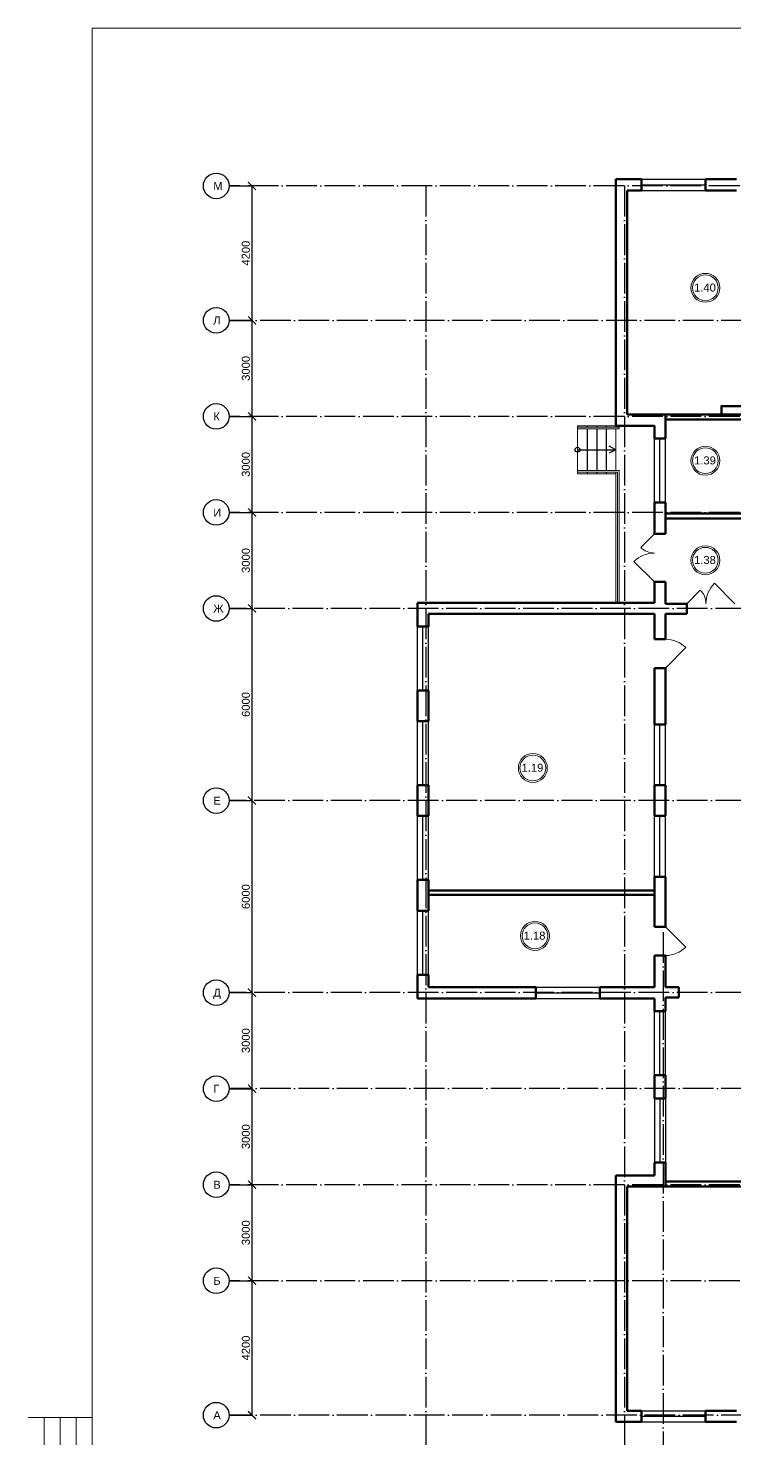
# Model space of a CAD drawing. Header units: millimetres. Extents: x 1982 to 10001982, y -1005230 to 4320529.
# Drawn here: x 2200547 to 2222605, y 1205618 to 1249681 of the extents above; entities that cross this region are included whole.
import ezdxf
from ezdxf.enums import TextEntityAlignment as Align

# ---------------------------------------------------------------- set-up
doc = ezdxf.new("R2010")
doc.units = ezdxf.units.MM
doc.linetypes.add('ACAD_ISO04W100', pattern=[30, 24, -3, 0, -3])
for name, color, linetype, lineweight in [('Level 50', 7, 'Continuous', 0), ('Level 63', 7, 'Continuous', 0), ('Двери', 250, 'Continuous', 5), ('Стены', 7, 'Continuous', 50)]:
    doc.layers.add(name, color=color, linetype=linetype, lineweight=lineweight)
for name, color, linetype in [('Окна', 127, 'Continuous'), ('Оси', 30, 'Continuous'), ('Осн надпись', 7, 'Continuous'), ('размеры оси', 163, 'Continuous')]:
    doc.layers.add(name, color=color, linetype=linetype)
doc.styles.get("Standard").update_dxf_attribs({"font": 'arial.ttf'})
doc.styles.add('Style-Arial', font='arial.ttf')
doc.dimstyles.new('100', dxfattribs={"dimtxt": 250, "dimasz": 250, "dimexe": 1.25, "dimexo": 0.625, "dimgap": 65, "dimtad": 1, "dimtxsty": 'Standard', "dimblk": 'ARCHTICK', "dimcen": 250, "dimadec": 0, "dimazin": 0, "dimtfac": 1, "dimtmove": 0, "dimatfit": 3, "dimldrblk": 'ARCHTICK', "dimfxl": 1, "dimarcsym": 0})

# ---------------------------------------------------------------- blocks, each defined once
blk = doc.blocks.new('_ArchTick')
at = {"color": 0, "linetype": 'ByBlock', "const_width": 0.15}
blk.add_lwpolyline([(-0.5, -0.5), (0.5, 0.5)], dxfattribs=at)
blk = doc.blocks.new('*D226')
at = {"layer": 'Defpoints', "color": 0, "lineweight": 0, "transparency": 16777216}
for p in [(2206816, 1210555), (2207534, 1210555), (2206816, 1206355)]:
    blk.add_point(p, dxfattribs=at)
at = {"layer": 'размеры оси', "color": 0, "lineweight": -2, "transparency": 16777216}
for p, q in [((2206816, 1210555), (2207535, 1210555)), ((2207534, 1206355), (2207534, 1210555)), ((2206816, 1206355), (2207535, 1206355))]:
    blk.add_line(p, q, dxfattribs=at)
at = {"layer": 'размеры оси', "color": 0, "lineweight": -2, "transparency": 16777216, "xscale": 250, "yscale": 250, "zscale": 250}
for p, rotation in [((2207534, 1210555), 90), ((2207534, 1206355), 270)]:
    blk.add_blockref('_ArchTick', p, dxfattribs=dict(at, rotation=rotation))
at = {"layer": 'размеры оси', "color": 0, "transparency": 16777216, "insert": (2207341, 1208455), "char_height": 250, "attachment_point": 5, "rotation": 90}
blk.add_mtext('4200', dxfattribs=at)
blk = doc.blocks.new('*D227')
at = {"layer": 'Defpoints', "color": 0, "lineweight": 0, "transparency": 16777216}
for p in [(2206816, 1213555), (2207534, 1213555), (2206816, 1210555)]:
    blk.add_point(p, dxfattribs=at)
at = {"layer": 'размеры оси', "color": 0, "lineweight": -2, "transparency": 16777216}
for p, q in [((2206816, 1213555), (2207535, 1213555)), ((2207534, 1210555), (2207534, 1213555)), ((2206816, 1210555), (2207535, 1210555))]:
    blk.add_line(p, q, dxfattribs=at)
at = {"layer": 'размеры оси', "color": 0, "lineweight": -2, "transparency": 16777216, "xscale": 250, "yscale": 250, "zscale": 250}
for p, rotation in [((2207534, 1213555), 90), ((2207534, 1210555), 270)]:
    blk.add_blockref('_ArchTick', p, dxfattribs=dict(at, rotation=rotation))
at = {"layer": 'размеры оси', "color": 0, "transparency": 16777216, "insert": (2207341, 1212055), "char_height": 250, "attachment_point": 5, "rotation": 90}
blk.add_mtext('3000', dxfattribs=at)
blk = doc.blocks.new('*D228')
at = {"layer": 'Defpoints', "color": 0, "lineweight": 0, "transparency": 16777216}
for p in [(2206816, 1216555), (2207534, 1216555), (2206816, 1213555)]:
    blk.add_point(p, dxfattribs=at)
at = {"layer": 'размеры оси', "color": 0, "lineweight": -2, "transparency": 16777216}
for p, q in [((2206816, 1216555), (2207535, 1216555)), ((2207534, 1213555), (2207534, 1216555)), ((2206816, 1213555), (2207535, 1213555))]:
    blk.add_line(p, q, dxfattribs=at)
at = {"layer": 'размеры оси', "color": 0, "lineweight": -2, "transparency": 16777216, "xscale": 250, "yscale": 250, "zscale": 250}
for p, rotation in [((2207534, 1216555), 90), ((2207534, 1213555), 270)]:
    blk.add_blockref('_ArchTick', p, dxfattribs=dict(at, rotation=rotation))
at = {"layer": 'размеры оси', "color": 0, "transparency": 16777216, "insert": (2207341, 1215055), "char_height": 250, "attachment_point": 5, "rotation": 90}
blk.add_mtext('3000', dxfattribs=at)
blk = doc.blocks.new('*D229')
at = {"layer": 'Defpoints', "color": 0, "lineweight": 0, "transparency": 16777216}
for p in [(2206816, 1219555), (2207534, 1219555), (2206816, 1216555)]:
    blk.add_point(p, dxfattribs=at)
at = {"layer": 'размеры оси', "color": 0, "lineweight": -2, "transparency": 16777216}
for p, q in [((2206816, 1219555), (2207535, 1219555)), ((2207534, 1216555), (2207534, 1219555)), ((2206816, 1216555), (2207535, 1216555))]:
    blk.add_line(p, q, dxfattribs=at)
at = {"layer": 'размеры оси', "color": 0, "lineweight": -2, "transparency": 16777216, "xscale": 250, "yscale": 250, "zscale": 250}
for p, rotation in [((2207534, 1219555), 90), ((2207534, 1216555), 270)]:
    blk.add_blockref('_ArchTick', p, dxfattribs=dict(at, rotation=rotation))
at = {"layer": 'размеры оси', "color": 0, "transparency": 16777216, "insert": (2207341, 1218055), "char_height": 250, "attachment_point": 5, "rotation": 90}
blk.add_mtext('3000', dxfattribs=at)
blk = doc.blocks.new('*D230')
at = {"layer": 'Defpoints', "color": 0, "lineweight": 0, "transparency": 16777216}
for p in [(2206816, 1225555), (2207534, 1225555), (2206816, 1219555)]:
    blk.add_point(p, dxfattribs=at)
at = {"layer": 'размеры оси', "color": 0, "lineweight": -2, "transparency": 16777216}
for p, q in [((2206816, 1225555), (2207535, 1225555)), ((2207534, 1219555), (2207534, 1225555)), ((2206816, 1219555), (2207535, 1219555))]:
    blk.add_line(p, q, dxfattribs=at)
at = {"layer": 'размеры оси', "color": 0, "lineweight": -2, "transparency": 16777216, "xscale": 250, "yscale": 250, "zscale": 250}
for p, rotation in [((2207534, 1225555), 90), ((2207534, 1219555), 270)]:
    blk.add_blockref('_ArchTick', p, dxfattribs=dict(at, rotation=rotation))
at = {"layer": 'размеры оси', "color": 0, "transparency": 16777216, "insert": (2207341, 1222555), "char_height": 250, "attachment_point": 5, "rotation": 90}
blk.add_mtext('6000', dxfattribs=at)
blk = doc.blocks.new('*D231')
at = {"layer": 'Defpoints', "color": 0, "lineweight": 0, "transparency": 16777216}
for p in [(2206816, 1231555), (2207534, 1231555), (2206816, 1225555)]:
    blk.add_point(p, dxfattribs=at)
at = {"layer": 'размеры оси', "color": 0, "lineweight": -2, "transparency": 16777216}
for p, q in [((2206816, 1231555), (2207535, 1231555)), ((2207534, 1225555), (2207534, 1231555)), ((2206816, 1225555), (2207535, 1225555))]:
    blk.add_line(p, q, dxfattribs=at)
at = {"layer": 'размеры оси', "color": 0, "lineweight": -2, "transparency": 16777216, "xscale": 250, "yscale": 250, "zscale": 250}
for p, rotation in [((2207534, 1231555), 90), ((2207534, 1225555), 270)]:
    blk.add_blockref('_ArchTick', p, dxfattribs=dict(at, rotation=rotation))
at = {"layer": 'размеры оси', "color": 0, "transparency": 16777216, "insert": (2207341, 1228555), "char_height": 250, "attachment_point": 5, "rotation": 90}
blk.add_mtext('6000', dxfattribs=at)
blk = doc.blocks.new('*D232')
at = {"layer": 'Defpoints', "color": 0, "lineweight": 0, "transparency": 16777216}
for p in [(2206816, 1234555), (2207534, 1234555), (2206816, 1231555)]:
    blk.add_point(p, dxfattribs=at)
at = {"layer": 'размеры оси', "color": 0, "lineweight": -2, "transparency": 16777216}
for p, q in [((2206816, 1234555), (2207535, 1234555)), ((2207534, 1231555), (2207534, 1234555)), ((2206816, 1231555), (2207535, 1231555))]:
    blk.add_line(p, q, dxfattribs=at)
at = {"layer": 'размеры оси', "color": 0, "lineweight": -2, "transparency": 16777216, "xscale": 250, "yscale": 250, "zscale": 250}
for p, rotation in [((2207534, 1234555), 90), ((2207534, 1231555), 270)]:
    blk.add_blockref('_ArchTick', p, dxfattribs=dict(at, rotation=rotation))
at = {"layer": 'размеры оси', "color": 0, "transparency": 16777216, "insert": (2207341, 1233055), "char_height": 250, "attachment_point": 5, "rotation": 90}
blk.add_mtext('3000', dxfattribs=at)
blk = doc.blocks.new('*D238')
at = {"layer": 'Defpoints', "color": 0, "lineweight": 0, "transparency": 16777216}
for p in [(2206816, 1237555), (2207534, 1237555), (2206816, 1234555)]:
    blk.add_point(p, dxfattribs=at)
at = {"layer": 'размеры оси', "color": 0, "lineweight": -2, "transparency": 16777216}
for p, q in [((2206816, 1237555), (2207535, 1237555)), ((2207534, 1234555), (2207534, 1237555)), ((2206816, 1234555), (2207535, 1234555))]:
    blk.add_line(p, q, dxfattribs=at)
at = {"layer": 'размеры оси', "color": 0, "lineweight": -2, "transparency": 16777216, "xscale": 250, "yscale": 250, "zscale": 250}
for p, rotation in [((2207534, 1237555), 90), ((2207534, 1234555), 270)]:
    blk.add_blockref('_ArchTick', p, dxfattribs=dict(at, rotation=rotation))
at = {"layer": 'размеры оси', "color": 0, "transparency": 16777216, "insert": (2207341, 1236055), "char_height": 250, "attachment_point": 5, "rotation": 90}
blk.add_mtext('3000', dxfattribs=at)
blk = doc.blocks.new('*D239')
at = {"layer": 'Defpoints', "color": 0, "lineweight": 0, "transparency": 16777216}
for p in [(2206816, 1240555), (2207534, 1240555), (2206816, 1237555)]:
    blk.add_point(p, dxfattribs=at)
at = {"layer": 'размеры оси', "color": 0, "lineweight": -2, "transparency": 16777216}
for p, q in [((2206816, 1240555), (2207535, 1240555)), ((2207534, 1237555), (2207534, 1240555)), ((2206816, 1237555), (2207535, 1237555))]:
    blk.add_line(p, q, dxfattribs=at)
at = {"layer": 'размеры оси', "color": 0, "lineweight": -2, "transparency": 16777216, "xscale": 250, "yscale": 250, "zscale": 250}
for p, rotation in [((2207534, 1240555), 90), ((2207534, 1237555), 270)]:
    blk.add_blockref('_ArchTick', p, dxfattribs=dict(at, rotation=rotation))
at = {"layer": 'размеры оси', "color": 0, "transparency": 16777216, "insert": (2207341, 1239055), "char_height": 250, "attachment_point": 5, "rotation": 90}
blk.add_mtext('3000', dxfattribs=at)
blk = doc.blocks.new('*D240')
at = {"layer": 'Defpoints', "color": 0, "lineweight": 0, "transparency": 16777216}
for p in [(2206816, 1244755), (2207534, 1244755), (2206816, 1240555)]:
    blk.add_point(p, dxfattribs=at)
at = {"layer": 'размеры оси', "color": 0, "lineweight": -2, "transparency": 16777216}
for p, q in [((2206816, 1244755), (2207535, 1244755)), ((2207534, 1240555), (2207534, 1244755)), ((2206816, 1240555), (2207535, 1240555))]:
    blk.add_line(p, q, dxfattribs=at)
at = {"layer": 'размеры оси', "color": 0, "lineweight": -2, "transparency": 16777216, "xscale": 250, "yscale": 250, "zscale": 250}
for p, rotation in [((2207534, 1244755), 90), ((2207534, 1240555), 270)]:
    blk.add_blockref('_ArchTick', p, dxfattribs=dict(at, rotation=rotation))
at = {"layer": 'размеры оси', "color": 0, "transparency": 16777216, "insert": (2207341, 1242655), "char_height": 250, "attachment_point": 5, "rotation": 90}
blk.add_mtext('4200', dxfattribs=at)
blk = doc.blocks.new('*U49')
at = {"layer": 'Level 50', "color": 7, "linetype": 'Continuous', "lineweight": 13}
for p, q in [((-61.075, 29.2), (-61.075, -29.2)), ((62.575, 29.2), (-61.075, 29.2))]:
    blk.add_line(p, q, dxfattribs=at)
at = {"layer": 'Level 63', "color": 7, "linetype": 'Continuous', "lineweight": 13}
for p, q in [((-63.075, -14.2), (-61.075, -14.2)), ((-62.575, -14.2), (-62.575, -20.7)), ((-62.075, -14.2), (-62.075, -20.7)), ((-61.575, -14.2), (-61.575, -20.7))]:
    blk.add_line(p, q, dxfattribs=at)

msp = doc.modelspace()

# ---------------------------------------------------------------- linework, layer by layer
for p, q in [((2217995.446, 1237265.29), (2217995.446, 1237215.29)), ((2217995.446, 1237165.29), (2217995.446, 1235865.29)), ((2218295.446, 1237265.29), (2218295.446, 1237215.29)), ((2218295.446, 1237165.29), (2218295.446, 1235865.29)), ((2218595.446, 1237265.29), (2218595.446, 1237215.29)), ((2218595.446, 1237165.29), (2218595.446, 1235865.29)), ((2217695.446, 1236515.29), (2218895.446, 1236515.29)), ((2218895.446, 1236515.29), (2218685.428, 1236621.369)), ((2218895.446, 1236515.29), (2218685.428, 1236409.211)), ((2217995.446, 1235815.29), (2217995.446, 1235765.29)), ((2218295.446, 1235815.29), (2218295.446, 1235765.29)), ((2218595.446, 1235815.29), (2218595.446, 1235765.29)), ((2218895.446, 1231735.29), (2217995.446, 1231735.29))]:
    msp.add_line(p, q)
at = {"color": 7, "linetype": 'Continuous', "lineweight": 13}
for centre, radius in [((2221687.755, 1241572.098), 452.013), ((2221687.755, 1241572.098), 402.013), ((2221687.755, 1236172.394), 452.013), ((2221687.755, 1236172.394), 402.013), ((2221687.755, 1233061.631), 452.013), ((2221687.755, 1233061.631), 402.013), ((2216301.129, 1226572.611), 452.013), ((2216301.129, 1226572.611), 402.013), ((2216367.301, 1221328.267), 452.013), ((2216367.301, 1221328.267), 402.013)]:
    msp.add_circle(centre, radius, dxfattribs=at)
msp.add_circle((2217695.446, 1236515.29), 73.64)
at = {"layer": 'Двери'}
for p, q in [((2220095.446, 1233885.29), (2219671.182, 1233461.026)), ((2220095.446, 1232385.29), (2219459.05, 1233021.686)), ((2221105.446, 1231705.29), (2221529.71, 1232129.554)), ((2222605.446, 1231705.29), (2221969.05, 1232341.686)), ((2220445.446, 1229695.29), (2221081.842, 1230331.686)), ((2220445.446, 1221615.29), (2221081.842, 1220978.894))]:
    msp.add_line(p, q, dxfattribs=at)
for centre, radius, start, end in [((2220095.446, 1233885.29), 600, 225, 270), ((2220095.446, 1232385.29), 900, 90, 135), ((2221105.446, 1231705.29), 600, 0, 45), ((2222605.446, 1231705.29), 900, 135, 180), ((2220445.446, 1229695.29), 900, 45, 90), ((2220445.446, 1221615.29), 900, 270, 315)]:
    msp.add_arc(centre, radius, start, end, dxfattribs=at)
at = {"layer": 'Окна'}
for p, q in [((2219695.446, 1244965.29), (2221695.446, 1244965.29)), ((2219695.446, 1244790.29), (2221695.446, 1244790.29)), ((2219695.446, 1244615.29), (2221695.446, 1244615.29)), ((2220095.446, 1234865.29), (2220095.446, 1236865.29)), ((2220270.446, 1234865.29), (2220270.446, 1236865.29)), ((2220445.446, 1234865.29), (2220445.446, 1236865.29)), ((2220095.446, 1234135.29), (2220095.446, 1233885.29)), ((2220445.446, 1234135.29), (2220445.446, 1233885.29)), ((2220095.446, 1232385.29), (2220095.446, 1232135.29)), ((2220445.446, 1232385.29), (2220445.446, 1232135.29)), ((2212695.446, 1228995.29), (2212695.446, 1230995.29)), ((2212870.446, 1228995.29), (2212870.446, 1230995.29)), ((2213045.446, 1228995.29), (2213045.446, 1230995.29)), ((2212695.446, 1226035.29), (2212695.446, 1228035.29)), ((2212870.446, 1226035.29), (2212870.446, 1228035.29)), ((2213045.446, 1226035.29), (2213045.446, 1228035.29)), ((2220095.446, 1226035.29), (2220095.446, 1227935.29)), ((2220270.446, 1226035.29), (2220270.446, 1227935.29)), ((2220445.446, 1226035.29), (2220445.446, 1227935.29)), ((2212695.446, 1223075.29), (2212695.446, 1225075.29)), ((2212870.446, 1223075.29), (2212870.446, 1225075.29)), ((2213045.446, 1223075.29), (2213045.446, 1225075.29)), ((2220095.446, 1223175.29), (2220095.446, 1225075.29)), ((2220270.446, 1223175.29), (2220270.446, 1225075.29)), ((2220445.446, 1223175.29), (2220445.446, 1225075.29)), ((2212695.446, 1220115.29), (2212695.446, 1222115.29)), ((2212870.446, 1220115.29), (2212870.446, 1222115.29)), ((2213045.446, 1220115.29), (2213045.446, 1222115.29)), ((2216395.446, 1219725.29), (2218395.446, 1219725.29)), ((2216395.446, 1219550.29), (2218395.446, 1219550.29)), ((2216395.446, 1219375.29), (2218395.446, 1219375.29)), ((2220095.446, 1216975.29), (2220095.446, 1218975.29)), ((2220270.446, 1216975.29), (2220270.446, 1218975.29)), ((2220445.446, 1216975.29), (2220445.446, 1218975.29)), ((2220095.446, 1216245.29), (2220095.446, 1214245.29)), ((2220270.446, 1216245.29), (2220270.446, 1214245.29)), ((2220445.446, 1216245.29), (2220445.446, 1214245.29)), ((2219695.446, 1206495.29), (2221695.446, 1206495.29)), ((2219695.446, 1206320.29), (2221695.446, 1206320.29)), ((2219695.446, 1206145.29), (2221695.446, 1206145.29))]:
    msp.add_line(p, q, dxfattribs=at)
at = {"layer": 'Оси', "linetype": 'ACAD_ISO04W100', "ltscale": 40}
for p, q in [((2291165.446, 1244755.29), (2206815.749, 1244755.29)), ((2212965.446, 1244755.29), (2212965.446, 1200733.913)), ((2219165.446, 1244755.29), (2219165.446, 1200733.913)), ((2291551.346, 1240555.29), (2206815.749, 1240555.29)), ((2291165.446, 1237555.29), (2206815.749, 1237555.29)), ((2291165.446, 1234555.29), (2206815.749, 1234555.29)), ((2297365.446, 1231555.29), (2206815.749, 1231555.29)), ((2297365.446, 1225555.29), (2206815.749, 1225555.29)), ((2220365.446, 1221445.555), (2220365.446, 1200733.913)), ((2297365.446, 1219555.29), (2206815.749, 1219555.29)), ((2291551.346, 1216555.29), (2206815.749, 1216555.29)), ((2291165.446, 1213555.29), (2206815.749, 1213555.29)), ((2291165.446, 1210555.29), (2206815.749, 1210555.29)), ((2291551.346, 1206355.29), (2206815.749, 1206355.29))]:
    msp.add_line(p, q, dxfattribs=at)
at = {"layer": 'Осн надпись', "ltscale": 40}
for centre in [(2206415.749, 1244755.29), (2206415.749, 1240555.29), (2206415.749, 1237555.29), (2206415.749, 1234555.29), (2206415.749, 1231555.29), (2206415.749, 1225555.29), (2206415.749, 1219555.29), (2206415.749, 1216555.29), (2206415.749, 1213555.29), (2206415.749, 1210555.29), (2206415.749, 1206355.29)]:
    msp.add_circle(centre, 400, dxfattribs=at)
at = {"layer": 'размеры оси', "color": 7, "lineweight": 13}
for p, q in [((2217695.446, 1237265.29), (2217695.446, 1235765.29)), ((2218895.446, 1237265.29), (2217695.446, 1237265.29)), ((2218995.446, 1237215.29), (2217695.446, 1237215.29)), ((2218995.446, 1237165.29), (2217695.446, 1237165.29)), ((2218895.446, 1237265.29), (2218895.446, 1237215.29)), ((2218895.446, 1237165.29), (2218895.446, 1235865.29)), ((2218995.446, 1237165.29), (2218995.446, 1237215.29)), ((2218995.446, 1235865.29), (2217695.446, 1235865.29)), ((2218945.446, 1235815.29), (2217695.446, 1235815.29)), ((2218895.446, 1235765.29), (2217695.446, 1235765.29)), ((2218895.446, 1235815.29), (2218895.446, 1231735.29)), ((2218945.446, 1235815.29), (2218945.446, 1231735.29)), ((2218995.446, 1235865.29), (2218995.446, 1231735.29))]:
    msp.add_line(p, q, dxfattribs=at)
at = {"layer": 'Стены'}
for p, q in [((2218895.446, 1244965.29), (2218895.446, 1237265.29)), ((2218895.446, 1244965.29), (2219695.446, 1244965.29)), ((2219695.446, 1244615.29), (2219695.446, 1244965.29)), ((2221695.446, 1244965.29), (2222655.446, 1244965.29)), ((2221695.446, 1244615.29), (2221695.446, 1244965.29)), ((2219245.446, 1244615.29), (2219245.446, 1237615.29)), ((2219245.446, 1244615.29), (2219695.446, 1244615.29)), ((2221695.446, 1244615.29), (2222655.446, 1244615.29)), ((2219245.446, 1237615.29), (2226295.446, 1237615.29)), ((2220445.446, 1236865.29), (2220445.446, 1237615.29)), ((2220445.446, 1237455.29), (2226295.446, 1237455.29)), ((2218895.446, 1237265.29), (2220095.446, 1237265.29)), ((2220095.446, 1236865.29), (2220095.446, 1237265.29)), ((2220095.446, 1236865.29), (2220445.446, 1236865.29)), ((2220095.446, 1233885.29), (2220095.446, 1234865.29)), ((2220095.446, 1234865.29), (2220445.446, 1234865.29)), ((2220445.446, 1234525.29), (2220445.446, 1234865.29)), ((2220445.446, 1234525.29), (2224515.446, 1234525.29)), ((2220445.446, 1233885.29), (2220445.446, 1234525.29)), ((2220445.446, 1234365.29), (2223405.446, 1234365.29)), ((2220095.446, 1233885.29), (2220445.446, 1233885.29)), ((2220095.446, 1231735.29), (2220095.446, 1232385.29)), ((2220095.446, 1232385.29), (2220445.446, 1232385.29)), ((2220445.446, 1231705.29), (2220445.446, 1232385.29)), ((2212695.446, 1231735.29), (2220095.446, 1231735.29)), ((2212695.446, 1230995.29), (2212695.446, 1231735.29)), ((2220445.446, 1231705.29), (2221105.446, 1231705.29)), ((2221105.446, 1231385.29), (2221105.446, 1231705.29)), ((2213045.446, 1231385.29), (2220095.446, 1231385.29)), ((2213045.446, 1230995.29), (2213045.446, 1231385.29)), ((2220095.446, 1230595.29), (2220095.446, 1231385.29)), ((2220445.446, 1231385.29), (2221105.446, 1231385.29)), ((2220445.446, 1230595.29), (2220445.446, 1231385.29)), ((2213045.446, 1230995.29), (2212695.446, 1230995.29)), ((2220095.446, 1230595.29), (2220445.446, 1230595.29)), ((2220095.446, 1227935.29), (2220095.446, 1229695.29)), ((2220095.446, 1229695.29), (2220445.446, 1229695.29)), ((2220445.446, 1227935.29), (2220445.446, 1229695.29)), ((2212695.446, 1228035.29), (2212695.446, 1228995.29)), ((2213045.446, 1228995.29), (2212695.446, 1228995.29)), ((2213045.446, 1228035.29), (2213045.446, 1228995.29)), ((2213045.446, 1228035.29), (2212695.446, 1228035.29)), ((2220095.446, 1227935.29), (2220445.446, 1227935.29)), ((2212695.446, 1225075.29), (2212695.446, 1226035.29)), ((2213045.446, 1226035.29), (2212695.446, 1226035.29)), ((2213045.446, 1225075.29), (2213045.446, 1226035.29)), ((2220095.446, 1225075.29), (2220095.446, 1226035.29)), ((2220095.446, 1226035.29), (2220445.446, 1226035.29)), ((2220445.446, 1225075.29), (2220445.446, 1226035.29)), ((2213045.446, 1225075.29), (2212695.446, 1225075.29)), ((2220095.446, 1225075.29), (2220445.446, 1225075.29)), ((2212695.446, 1222115.29), (2212695.446, 1223075.29)), ((2213045.446, 1223075.29), (2212695.446, 1223075.29)), ((2213045.446, 1222115.29), (2213045.446, 1223075.29)), ((2220095.446, 1221615.29), (2220095.446, 1223175.29)), ((2220095.446, 1223175.29), (2220445.446, 1223175.29)), ((2220445.446, 1221615.29), (2220445.446, 1223175.29)), ((2213045.446, 1222745.29), (2220095.446, 1222745.29)), ((2213045.446, 1222605.29), (2220095.446, 1222605.29)), ((2213045.446, 1222115.29), (2212695.446, 1222115.29)), ((2220095.446, 1221615.29), (2220445.446, 1221615.29)), ((2220095.446, 1219725.29), (2220095.446, 1220715.29)), ((2220095.446, 1220715.29), (2220445.446, 1220715.29)), ((2220445.446, 1219725.29), (2220445.446, 1220715.29)), ((2212695.446, 1219375.29), (2212695.446, 1220115.29)), ((2213045.446, 1220115.29), (2212695.446, 1220115.29)), ((2213045.446, 1219725.29), (2213045.446, 1220115.29)), ((2213045.446, 1219725.29), (2216395.446, 1219725.29)), ((2216395.446, 1219725.29), (2216395.446, 1219375.29)), ((2218395.446, 1219725.29), (2220095.446, 1219725.29)), ((2218395.446, 1219725.29), (2218395.446, 1219375.29)), ((2220445.446, 1219725.29), (2220855.446, 1219725.29)), ((2220855.446, 1219405.29), (2220855.446, 1219725.29)), ((2212695.446, 1219375.29), (2216395.446, 1219375.29)), ((2218395.446, 1219375.29), (2220095.446, 1219375.29)), ((2220095.446, 1218975.29), (2220095.446, 1219375.29)), ((2220445.446, 1218975.29), (2220445.446, 1219405.29)), ((2220445.446, 1219405.29), (2220855.446, 1219405.29)), ((2220095.446, 1218975.29), (2220445.446, 1218975.29)), ((2220095.446, 1216245.29), (2220095.446, 1216975.29)), ((2220095.446, 1216975.29), (2220445.446, 1216975.29)), ((2220445.446, 1216245.29), (2220445.446, 1216975.29)), ((2220095.446, 1216245.29), (2220445.446, 1216245.29)), ((2220095.446, 1214245.29), (2220445.446, 1214245.29)), ((2220095.446, 1213845.29), (2220095.446, 1214245.29)), ((2220445.446, 1213495.29), (2220445.446, 1214245.29)), ((2218895.446, 1206145.29), (2218895.446, 1213845.29)), ((2218895.446, 1213845.29), (2220095.446, 1213845.29)), ((2219245.446, 1206495.29), (2219245.446, 1213495.29)), ((2219245.446, 1213495.29), (2226145.446, 1213495.29)), ((2220445.446, 1213655.29), (2226145.446, 1213655.29)), ((2219245.446, 1206495.29), (2219695.446, 1206495.29)), ((2219695.446, 1206495.29), (2219695.446, 1206145.29)), ((2221695.446, 1206495.29), (2222655.446, 1206495.29)), ((2221695.446, 1206495.29), (2221695.446, 1206145.29)), ((2218895.446, 1206145.29), (2219695.446, 1206145.29)), ((2221695.446, 1206145.29), (2222655.446, 1206145.29))]:
    msp.add_line(p, q, dxfattribs=at)
msp.add_lwpolyline([(2222986.146, 1237875.29), (2222986.146, 1237615.29), (2222186.146, 1237615.29), (2222186.146, 1237875.29)], close=True, dxfattribs=at)

# ---------------------------------------------------------------- block references
at = {"layer": 'Level 50', "color": 7, "linetype": 'Continuous', "lineweight": 13, "xscale": 1000, "yscale": 1000, "zscale": 1000}
msp.add_blockref('*U49', (2263621.875, 1220481.21), dxfattribs=at)

# ---------------------------------------------------------------- texts
at = {"color": 7, "linetype": 'Continuous', "lineweight": 13, "style": 'Style-Arial'}
for s, p in [('1.40', (2221334.828, 1241704.847)), ('1.39', (2221334.828, 1236305.143)), ('1.38', (2221334.828, 1233194.38)), ('1.19', (2215948.202, 1226705.361)), ('1.18', (2216014.374, 1221461.017))]:
    msp.add_text(s, height=250, dxfattribs=at).set_placement(p, align=Align.TOP_LEFT)
at = {"layer": 'Осн надпись', "ltscale": 40, "char_height": 250, "attachment_point": 1}
for s, insert in [('М', (2206324.316, 1244877.172)), ('Л', (2206324.316, 1240677.172)), ('К', (2206324.316, 1237677.172)), ('И', (2206324.316, 1234677.172)), ('Ж', (2206324.316, 1231677.172)), ('Е', (2206324.316, 1225677.172)), ('Д', (2206324.316, 1219677.172)), ('Г', (2206324.316, 1216677.172)), ('В', (2206324.316, 1213677.172)), ('Б', (2206324.316, 1210677.172)), ('А', (2206324.316, 1206477.172))]:
    msp.add_mtext_dynamic_manual_height_columns(s, width=250, gutter_width=12.5, heights=[0], dxfattribs=dict(at, insert=insert))

# ---------------------------------------------------------------- dimensions: what is measured, and where the dimension line sits
at = {"layer": 'размеры оси'}
for base, p1, p2, override, picture, middle in [((2207533.851, 1244755.29), (2206815.749, 1240555.29), (2206815.749, 1244755.29), {"dimtmove": 1, "dimfxl": 0}, '*D240', (2207341.208, 1242655.29)), ((2207533.851, 1240555.29), (2206815.749, 1237555.29), (2206815.749, 1240555.29), {"dimtmove": 1, "dimfxl": 0}, '*D239', (2207341.123, 1239055.29)), ((2207533.851, 1237555.29), (2206815.749, 1234555.29), (2206815.749, 1237555.29), {"dimtmove": 1, "dimfxl": 0}, '*D238', (2207341.123, 1236055.29)), ((2207533.851, 1234555.29), (2206815.749, 1231555.29), (2206815.749, 1234555.29), {"dimtmove": 1, "dimfxl": 0}, '*D232', (2207341.123, 1233055.29)), ((2207533.851, 1231555.29), (2206815.749, 1225555.29), (2206815.749, 1231555.29), {"dimtmove": 1, "dimfxl": 0}, '*D231', (2207341.208, 1228555.29)), ((2207533.851, 1225555.29), (2206815.749, 1219555.29), (2206815.749, 1225555.29), {"dimtmove": 1, "dimfxl": 0}, '*D230', (2207341.208, 1222555.29)), ((2207533.851, 1219555.29), (2206815.749, 1216555.29), (2206815.749, 1219555.29), {"dimtmove": 1, "dimfxl": 0}, '*D229', (2207341.123, 1218055.29)), ((2207533.851, 1216555.29), (2206815.749, 1213555.29), (2206815.749, 1216555.29), {"dimtmove": 1, "dimfxl": 0}, '*D228', (2207341.123, 1215055.29)), ((2207533.851, 1213555.29), (2206815.749, 1210555.29), (2206815.749, 1213555.29), {"dimtmove": 1, "dimfxl": 0}, '*D227', (2207341.123, 1212055.29)), ((2207533.851, 1210555.29), (2206815.749, 1206355.29), (2206815.749, 1210555.29), {"dimfxl": 0}, '*D226', (2207341.208, 1208455.29))]:
    dim = msp.add_linear_dim(base=base, p1=p1, p2=p2, angle=90, dimstyle='100', override=override, dxfattribs=at)
    dim.commit()
    dim.dimension.update_dxf_attribs({"geometry": picture, "text_midpoint": middle})

doc.saveas('drawing.dxf')
